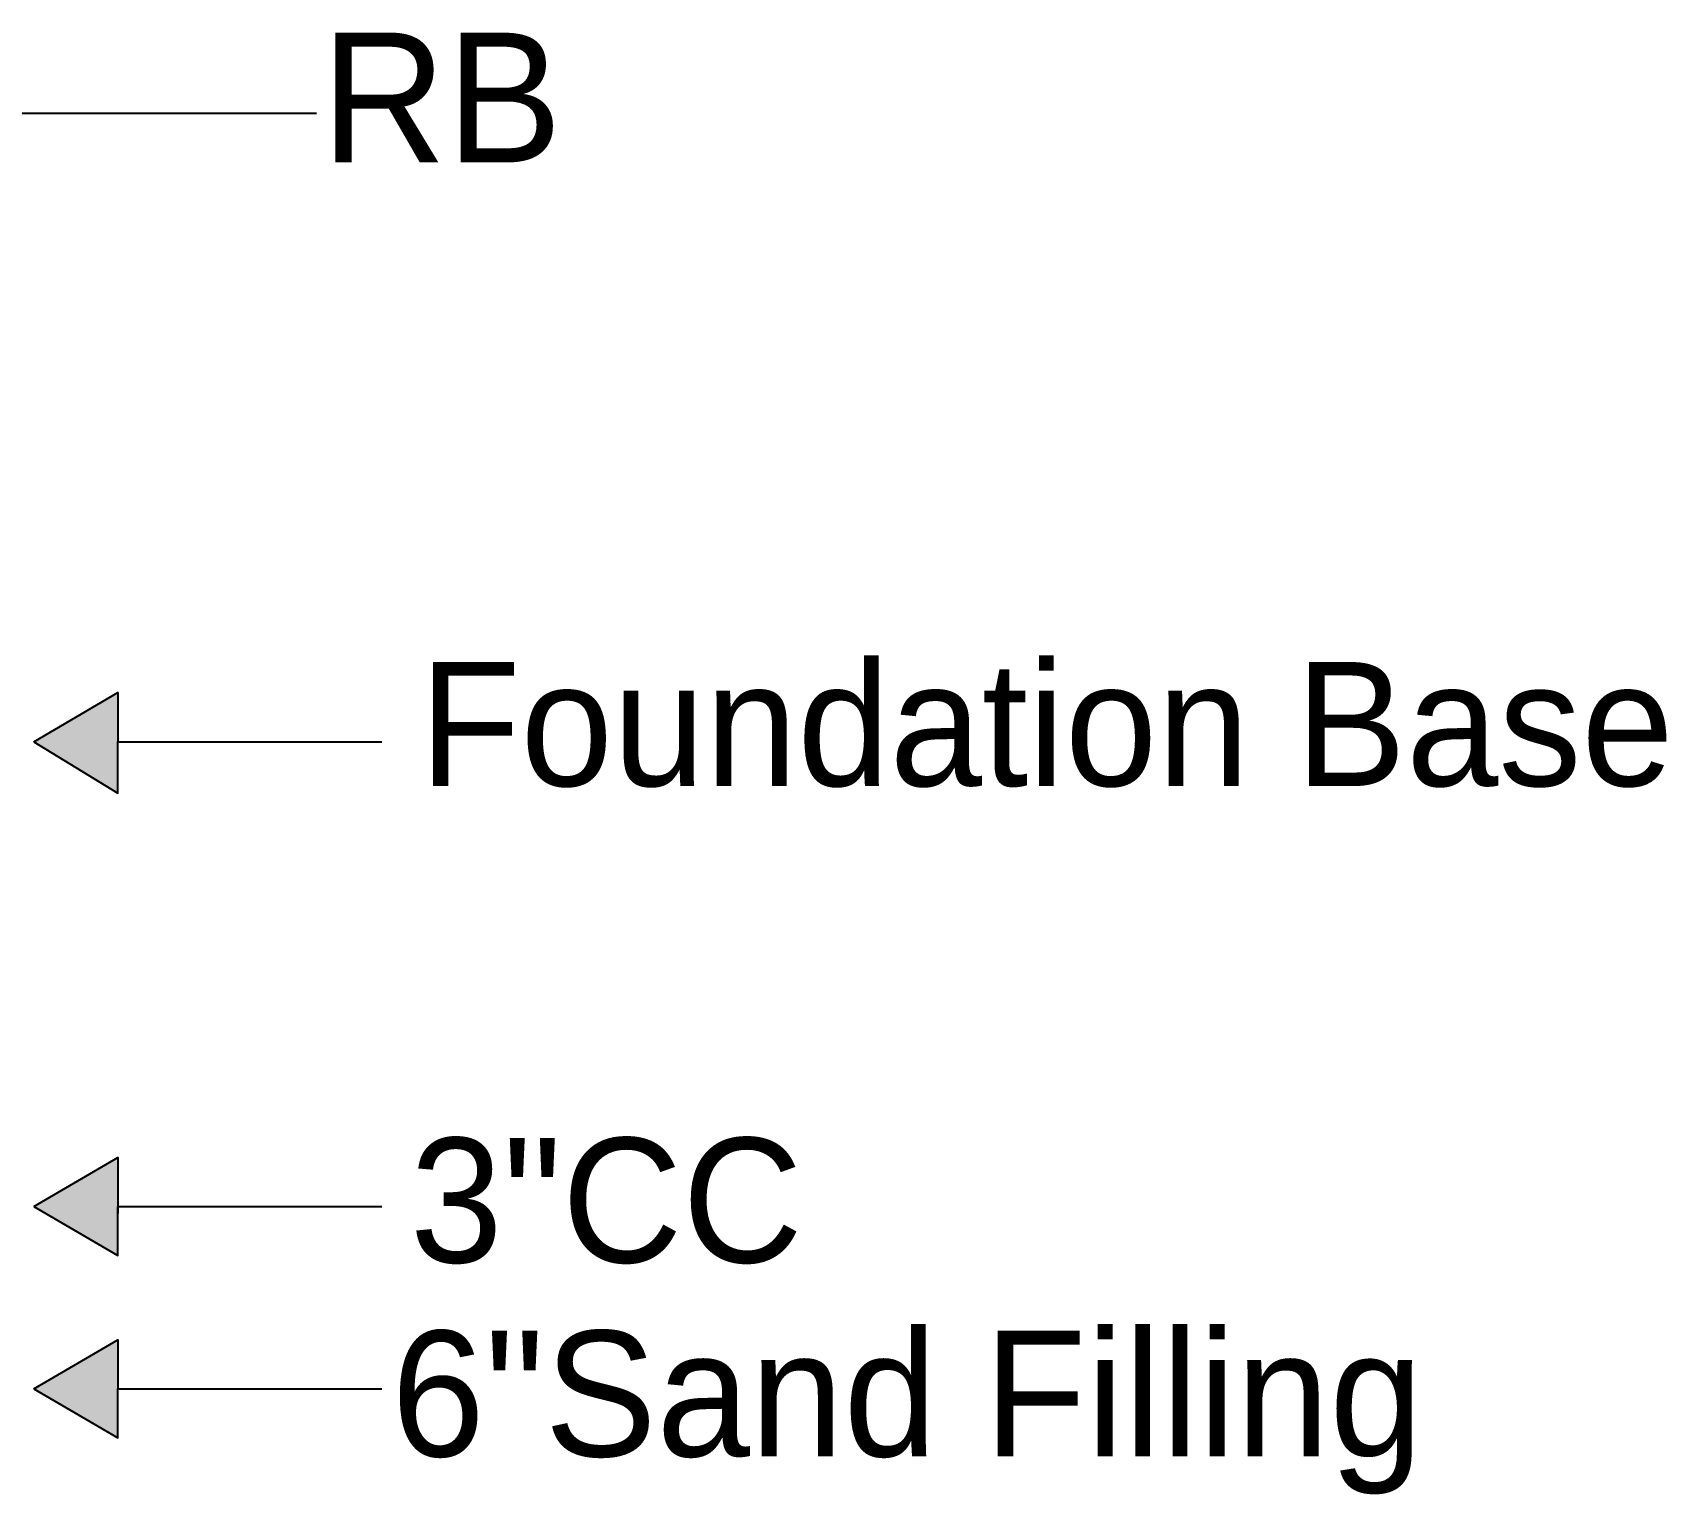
# Model space of a CAD drawing. Header units: millimetres. Extents: x 15 to 199, y 56 to 240.
# Drawn here: x 102.68 to 132.28, y 162.42 to 188.91 of the extents above; entities that cross this region are included whole.
import ezdxf

# ---------------------------------------------------------------- set-up
doc = ezdxf.new("R2010")
doc.units = ezdxf.units.MM
doc.header["$MEASUREMENT"] = 0
doc.layers.get('0').update_dxf_attribs({"linetype": 'CONTINUOUS'})
doc.styles.add('CIDFont+F2$001H0', font='')
doc.styles.get('CIDFont+F2$001H0').set_extended_font_data('CIDFont+F2')

msp = doc.modelspace()

# ---------------------------------------------------------------- hatches: boundary and pattern name
at = {"true_color": 0x000007}
for points in [[(104.225, 176.953), (104.225, 176.064), (102.701, 176.064)], [(102.701, 176.064), (104.225, 176.064), (104.225, 175.133)], [(104.225, 168.529), (104.225, 167.64), (102.701, 167.64)], [(102.701, 167.64), (104.225, 167.64), (104.225, 166.751)], [(104.225, 165.227), (104.225, 164.338), (102.701, 164.338)], [(102.701, 164.338), (104.225, 164.338), (104.225, 163.449)]]:
    msp.add_hatch(color=7, dxfattribs=at).paths.add_polyline_path(points)

# ---------------------------------------------------------------- linework, layer by layer
at = {"color": 7, "linetype": 'Continuous', "lineweight": 25, "true_color": 0x000007}
for p, q in [((104.225, 176.064), (109.008, 176.064)), ((104.225, 167.64), (109.008, 167.64)), ((104.225, 164.338), (109.008, 164.338))]:
    msp.add_line(p, q, dxfattribs=at)
for points in [[(94.319, 178.012), (93.049, 187.452), (107.823, 187.452)], [(102.701, 176.064), (104.225, 176.953), (104.225, 176.064)], [(102.701, 176.064), (104.225, 175.133), (104.225, 176.064)], [(102.701, 167.64), (104.225, 168.529), (104.225, 167.513)], [(102.701, 167.64), (104.225, 166.751), (104.225, 167.64)], [(102.701, 164.338), (104.225, 165.227), (104.225, 164.338)], [(102.701, 164.338), (104.225, 163.449), (104.225, 164.338)]]:
    msp.add_lwpolyline(points, dxfattribs=at)

# ---------------------------------------------------------------- texts
at = {"color": 7, "true_color": 0x000007, "style": 'CIDFont+F2$001H0'}
for s, height, p in [('RB', 2.3494, (107.906, 186.564)), ('Foundation Base', 2.24776, (109.684, 175.261)), ('3"CC', 2.2594, (109.515, 166.625)), ('6"Sand Filling', 2.27779, (109.177, 163.111))]:
    msp.add_text(s, height=height, dxfattribs=at).set_placement(p)

doc.saveas('drawing.dxf')
